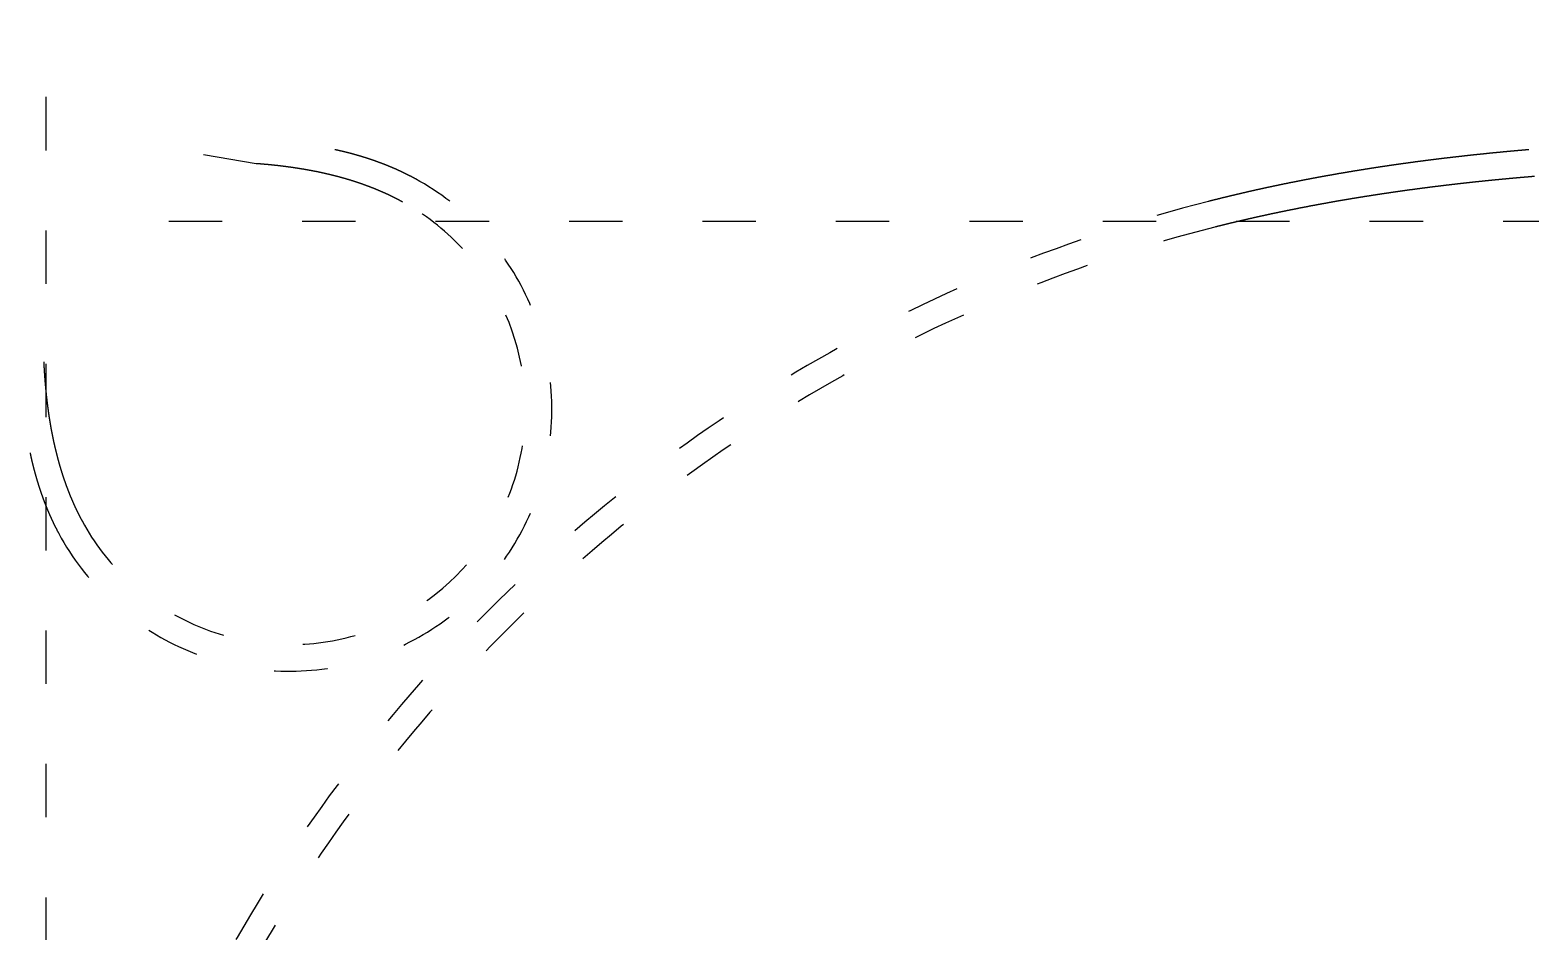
# Model space of a CAD drawing. Header units: millimetres. Extents: x 19715 to 35549, y 3563 to 14826.
# Drawn here: x 21246.3 to 21583.8, y 8257.4 to 8460.2 of the extents above; entities that cross this region are included whole.
import ezdxf

# ---------------------------------------------------------------- set-up
doc = ezdxf.new("R2010")
doc.units = ezdxf.units.MM
doc.linetypes.add('ACAD_ISO03W100', pattern=[30, 12, -18])
doc.layers.get('0').update_dxf_attribs({"color": 9, "linetype": 'ACAD_ISO03W100'})

msp = doc.modelspace()

# ---------------------------------------------------------------- linework, layer by layer
for points in [[(21249.94, 7833.18), (21249.94, 11293.27)], [(21249.94, 7833.18), (21249.94, 11293.27)], [(21249.94, 7833.18), (21249.94, 11293.27)], [(21709.5, 8417.16), (21272.44, 8417.16)], [(21709.5, 8417.16), (21272.44, 8417.16)], [(21709.5, 8417.16), (21272.44, 8417.16)]]:
    msp.add_lwpolyline(points)
for points in [[(21583.28, 8433.32, 0.000099), (21583.04, 8433.3, 0.000296), (21582.34, 8433.24, 0.000292), (21581.64, 8433.18, 0.0003), (21580.95, 8433.12, 0.000296), (21580.25, 8433.06, 0.000304), (21579.55, 8432.99, 0.0003), (21578.85, 8432.93, 0.000308), (21578.16, 8432.86, 0.000304), (21577.46, 8432.8, 0.000312), (21576.77, 8432.73, 0.000308), (21576.06, 8432.66, 0.000316), (21575.37, 8432.6, 0.000312), (21574.67, 8432.53, 0.00032), (21573.98, 8432.46, 0.000316), (21573.28, 8432.38, 0.000324), (21572.59, 8432.31, 0.00032), (21571.89, 8432.24, 0.000328), (21571.19, 8432.17, 0.000324), (21570.49, 8432.09, 0.000332), (21569.8, 8432.02, 0.000328), (21569.1, 8431.94, 0.000336), (21568.41, 8431.86, 0.000332), (21567.71, 8431.78, 0.00034), (21567.02, 8431.7, 0.000336), (21566.32, 8431.62, 0.000344), (21565.63, 8431.54, 0.00034), (21564.93, 8431.46, 0.000348), (21564.24, 8431.38, 0.000344), (21563.54, 8431.29, 0.000352), (21562.85, 8431.21, 0.000348), (21562.15, 8431.12, 0.000356), (21561.46, 8431.04, 0.000352), (21560.76, 8430.95, 0.00036), (21560.07, 8430.86, 0.000356), (21559.37, 8430.77, 0.000364), (21558.68, 8430.68, 0.00036), (21557.98, 8430.59, 0.000368), (21557.29, 8430.49, 0.000364), (21556.6, 8430.4, 0.000372), (21555.91, 8430.3, 0.000368), (21555.21, 8430.21, 0.000376), (21554.52, 8430.11, 0.000372), (21553.82, 8430.01, 0.00038), (21553.13, 8429.91, 0.000376), (21552.44, 8429.81, 0.000384), (21551.75, 8429.71, 0.00038), (21551.05, 8429.61, 0.000388), (21550.36, 8429.51, 0.000384), (21549.67, 8429.4, 0.000392), (21548.98, 8429.3, 0.000388), (21548.28, 8429.19, 0.000396), (21547.6, 8429.08, 0.000392), (21546.9, 8428.97, 0.0004), (21546.21, 8428.86, 0.000396), (21545.52, 8428.75, 0.000404), (21544.83, 8428.64, 0.0004), (21544.14, 8428.53, 0.000408), (21543.45, 8428.41, 0.000404), (21542.76, 8428.3, 0.000412), (21542.07, 8428.18, 0.000408), (21541.38, 8428.06, 0.000416), (21540.69, 8427.95, 0.000412), (21540, 8427.82, 0.00042), (21539.31, 8427.7, 0.000416), (21538.62, 8427.58, 0.000424), (21537.93, 8427.46, 0.00042), (21537.24, 8427.33, 0.000428), (21536.55, 8427.21, 0.000424), (21535.86, 8427.08, 0.000432), (21535.18, 8426.95, 0.000428), (21534.49, 8426.82, 0.000436), (21533.8, 8426.69, 0.000432), (21533.11, 8426.56, 0.00044), (21532.43, 8426.43, 0.000436), (21531.74, 8426.29, 0.000444), (21531.05, 8426.16, 0.00044), (21530.36, 8426.02, 0.000448), (21529.68, 8425.89, 0.000444), (21528.99, 8425.75, 0.000452), (21528.31, 8425.61, 0.000448), (21527.62, 8425.47, 0.000456), (21526.94, 8425.32, 0.000452), (21526.25, 8425.18, 0.00046), (21525.57, 8425.03, 0.000456), (21524.88, 8424.89, 0.000464), (21524.2, 8424.74, 0.00046), (21523.51, 8424.59, 0.000468), (21522.83, 8424.44, 0.000464), (21522.14, 8424.29, 0.000472), (21521.46, 8424.14, 0.000468), (21520.78, 8423.98, 0.000476), (21520.1, 8423.83, 0.000472), (21519.41, 8423.67, 0.00048), (21518.73, 8423.51, 0.000476), (21518.05, 8423.35, 0.000484), (21517.37, 8423.19, 0.00048), (21516.69, 8423.03, 0.000488), (21516.01, 8422.87, 0.000484), (21515.33, 8422.7, 0.000492), (21514.65, 8422.54, 0.000488), (21513.97, 8422.37, 0.000493), (21513.96, 8422.37, 0.000004), (21512.61, 8422.03, 0.000988), (21512.15, 8421.92, 0.000496), (21511.25, 8421.69, 0.272996), (21256.98, 8168.66, 0.000496)], [(21583.28, 8433.32, 0.000099), (21583.04, 8433.3, 0.000296), (21582.34, 8433.24, 0.000292), (21581.64, 8433.18, 0.0003), (21580.95, 8433.12, 0.000296), (21580.25, 8433.06, 0.000304), (21579.55, 8432.99, 0.0003), (21578.85, 8432.93, 0.000308), (21578.16, 8432.86, 0.000304), (21577.46, 8432.8, 0.000312), (21576.77, 8432.73, 0.000308), (21576.06, 8432.66, 0.000316), (21575.37, 8432.6, 0.000312), (21574.67, 8432.53, 0.00032), (21573.98, 8432.46, 0.000316), (21573.28, 8432.38, 0.000324), (21572.59, 8432.31, 0.00032), (21571.89, 8432.24, 0.000328), (21571.19, 8432.17, 0.000324), (21570.49, 8432.09, 0.000332), (21569.8, 8432.02, 0.000328), (21569.1, 8431.94, 0.000336), (21568.41, 8431.86, 0.000332), (21567.71, 8431.78, 0.00034), (21567.02, 8431.7, 0.000336), (21566.32, 8431.62, 0.000344), (21565.63, 8431.54, 0.00034), (21564.93, 8431.46, 0.000348), (21564.24, 8431.38, 0.000344), (21563.54, 8431.29, 0.000352), (21562.85, 8431.21, 0.000348), (21562.15, 8431.12, 0.000356), (21561.46, 8431.04, 0.000352), (21560.76, 8430.95, 0.00036), (21560.07, 8430.86, 0.000356), (21559.37, 8430.77, 0.000364), (21558.68, 8430.68, 0.00036), (21557.98, 8430.59, 0.000368), (21557.29, 8430.49, 0.000364), (21556.6, 8430.4, 0.000372), (21555.91, 8430.3, 0.000368), (21555.21, 8430.21, 0.000376), (21554.52, 8430.11, 0.000372), (21553.82, 8430.01, 0.00038), (21553.13, 8429.91, 0.000376), (21552.44, 8429.81, 0.000384), (21551.75, 8429.71, 0.00038), (21551.05, 8429.61, 0.000388), (21550.36, 8429.51, 0.000384), (21549.67, 8429.4, 0.000392), (21548.98, 8429.3, 0.000388), (21548.28, 8429.19, 0.000396), (21547.6, 8429.08, 0.000392), (21546.9, 8428.97, 0.0004), (21546.21, 8428.86, 0.000396), (21545.52, 8428.75, 0.000404), (21544.83, 8428.64, 0.0004), (21544.14, 8428.53, 0.000408), (21543.45, 8428.41, 0.000404), (21542.76, 8428.3, 0.000412), (21542.07, 8428.18, 0.000408), (21541.38, 8428.06, 0.000416), (21540.69, 8427.95, 0.000412), (21540, 8427.82, 0.00042), (21539.31, 8427.7, 0.000416), (21538.62, 8427.58, 0.000424), (21537.93, 8427.46, 0.00042), (21537.24, 8427.33, 0.000428), (21536.55, 8427.21, 0.000424), (21535.86, 8427.08, 0.000432), (21535.18, 8426.95, 0.000428), (21534.49, 8426.82, 0.000436), (21533.8, 8426.69, 0.000432), (21533.11, 8426.56, 0.00044), (21532.43, 8426.43, 0.000436), (21531.74, 8426.29, 0.000444), (21531.05, 8426.16, 0.00044), (21530.36, 8426.02, 0.000448), (21529.68, 8425.89, 0.000444), (21528.99, 8425.75, 0.000452), (21528.31, 8425.61, 0.000448), (21527.62, 8425.47, 0.000456), (21526.94, 8425.32, 0.000452), (21526.25, 8425.18, 0.00046), (21525.57, 8425.03, 0.000456), (21524.88, 8424.89, 0.000464), (21524.2, 8424.74, 0.00046), (21523.51, 8424.59, 0.000468), (21522.83, 8424.44, 0.000464), (21522.14, 8424.29, 0.000472), (21521.46, 8424.14, 0.000468), (21520.78, 8423.98, 0.000476), (21520.1, 8423.83, 0.000472), (21519.41, 8423.67, 0.00048), (21518.73, 8423.51, 0.000476), (21518.05, 8423.35, 0.000484), (21517.37, 8423.19, 0.00048), (21516.69, 8423.03, 0.000488), (21516.01, 8422.87, 0.000484), (21515.33, 8422.7, 0.000492), (21514.65, 8422.54, 0.000488), (21513.97, 8422.37, 0.000493), (21513.96, 8422.37, 0.000004), (21512.61, 8422.03, 0.000988), (21512.15, 8421.92, 0.000496), (21511.25, 8421.69, 0.272996), (21256.98, 8168.66, 0.000496)], [(21583.28, 8433.32, 0.000099), (21583.04, 8433.3, 0.000296), (21582.34, 8433.24, 0.000292), (21581.64, 8433.18, 0.0003), (21580.95, 8433.12, 0.000296), (21580.25, 8433.06, 0.000304), (21579.55, 8432.99, 0.0003), (21578.85, 8432.93, 0.000308), (21578.16, 8432.86, 0.000304), (21577.46, 8432.8, 0.000312), (21576.77, 8432.73, 0.000308), (21576.06, 8432.66, 0.000316), (21575.37, 8432.6, 0.000312), (21574.67, 8432.53, 0.00032), (21573.98, 8432.46, 0.000316), (21573.28, 8432.38, 0.000324), (21572.59, 8432.31, 0.00032), (21571.89, 8432.24, 0.000328), (21571.19, 8432.17, 0.000324), (21570.49, 8432.09, 0.000332), (21569.8, 8432.02, 0.000328), (21569.1, 8431.94, 0.000336), (21568.41, 8431.86, 0.000332), (21567.71, 8431.78, 0.00034), (21567.02, 8431.7, 0.000336), (21566.32, 8431.62, 0.000344), (21565.63, 8431.54, 0.00034), (21564.93, 8431.46, 0.000348), (21564.24, 8431.38, 0.000344), (21563.54, 8431.29, 0.000352), (21562.85, 8431.21, 0.000348), (21562.15, 8431.12, 0.000356), (21561.46, 8431.04, 0.000352), (21560.76, 8430.95, 0.00036), (21560.07, 8430.86, 0.000356), (21559.37, 8430.77, 0.000364), (21558.68, 8430.68, 0.00036), (21557.98, 8430.59, 0.000368), (21557.29, 8430.49, 0.000364), (21556.6, 8430.4, 0.000372), (21555.91, 8430.3, 0.000368), (21555.21, 8430.21, 0.000376), (21554.52, 8430.11, 0.000372), (21553.82, 8430.01, 0.00038), (21553.13, 8429.91, 0.000376), (21552.44, 8429.81, 0.000384), (21551.75, 8429.71, 0.00038), (21551.05, 8429.61, 0.000388), (21550.36, 8429.51, 0.000384), (21549.67, 8429.4, 0.000392), (21548.98, 8429.3, 0.000388), (21548.28, 8429.19, 0.000396), (21547.6, 8429.08, 0.000392), (21546.9, 8428.97, 0.0004), (21546.21, 8428.86, 0.000396), (21545.52, 8428.75, 0.000404), (21544.83, 8428.64, 0.0004), (21544.14, 8428.53, 0.000408), (21543.45, 8428.41, 0.000404), (21542.76, 8428.3, 0.000412), (21542.07, 8428.18, 0.000408), (21541.38, 8428.06, 0.000416), (21540.69, 8427.95, 0.000412), (21540, 8427.82, 0.00042), (21539.31, 8427.7, 0.000416), (21538.62, 8427.58, 0.000424), (21537.93, 8427.46, 0.00042), (21537.24, 8427.33, 0.000428), (21536.55, 8427.21, 0.000424), (21535.86, 8427.08, 0.000432), (21535.18, 8426.95, 0.000428), (21534.49, 8426.82, 0.000436), (21533.8, 8426.69, 0.000432), (21533.11, 8426.56, 0.00044), (21532.43, 8426.43, 0.000436), (21531.74, 8426.29, 0.000444), (21531.05, 8426.16, 0.00044), (21530.36, 8426.02, 0.000448), (21529.68, 8425.89, 0.000444), (21528.99, 8425.75, 0.000452), (21528.31, 8425.61, 0.000448), (21527.62, 8425.47, 0.000456), (21526.94, 8425.32, 0.000452), (21526.25, 8425.18, 0.00046), (21525.57, 8425.03, 0.000456), (21524.88, 8424.89, 0.000464), (21524.2, 8424.74, 0.00046), (21523.51, 8424.59, 0.000468), (21522.83, 8424.44, 0.000464), (21522.14, 8424.29, 0.000472), (21521.46, 8424.14, 0.000468), (21520.78, 8423.98, 0.000476), (21520.1, 8423.83, 0.000472), (21519.41, 8423.67, 0.00048), (21518.73, 8423.51, 0.000476), (21518.05, 8423.35, 0.000484), (21517.37, 8423.19, 0.00048), (21516.69, 8423.03, 0.000488), (21516.01, 8422.87, 0.000484), (21515.33, 8422.7, 0.000492), (21514.65, 8422.54, 0.000488), (21513.97, 8422.37, 0.000493), (21513.96, 8422.37, 0.000004), (21512.61, 8422.03, 0.000988), (21512.15, 8421.92, 0.000496), (21511.25, 8421.69, 0.272996), (21256.98, 8168.66, 0.000496)], [(21584.54, 8427.31, 0.000292), (21583.85, 8427.25, 0.000288), (21583.15, 8427.19, 0.000296), (21582.46, 8427.13, 0.000292), (21581.75, 8427.07, 0.0003), (21581.06, 8427.01, 0.000296), (21580.36, 8426.95, 0.000304), (21579.67, 8426.88, 0.0003), (21578.97, 8426.82, 0.000308), (21578.27, 8426.75, 0.000304), (21577.57, 8426.69, 0.000312), (21576.88, 8426.62, 0.000308), (21576.18, 8426.55, 0.000316), (21575.49, 8426.49, 0.000312), (21574.79, 8426.42, 0.00032), (21574.09, 8426.35, 0.000316), (21573.39, 8426.28, 0.000324), (21572.7, 8426.2, 0.00032), (21572, 8426.13, 0.000328), (21571.31, 8426.06, 0.000324), (21570.61, 8425.98, 0.000332), (21569.92, 8425.91, 0.000328), (21569.22, 8425.83, 0.000336), (21568.52, 8425.75, 0.000332), (21567.83, 8425.67, 0.00034), (21567.13, 8425.6, 0.000336), (21566.43, 8425.51, 0.000344), (21565.74, 8425.43, 0.00034), (21565.04, 8425.35, 0.000348), (21564.35, 8425.27, 0.000344), (21563.65, 8425.18, 0.000352), (21562.96, 8425.1, 0.000348), (21562.26, 8425.01, 0.000356), (21561.57, 8424.93, 0.000352), (21560.88, 8424.84, 0.00036), (21560.18, 8424.75, 0.000356), (21559.49, 8424.66, 0.000364), (21558.8, 8424.57, 0.00036), (21558.1, 8424.48, 0.000368), (21557.41, 8424.38, 0.000364), (21556.71, 8424.29, 0.000372), (21556.02, 8424.2, 0.000368), (21555.32, 8424.1, 0.000376), (21554.63, 8424, 0.000372), (21553.94, 8423.9, 0.00038), (21553.25, 8423.81, 0.000376), (21552.55, 8423.7, 0.000384), (21551.86, 8423.6, 0.00038), (21551.17, 8423.5, 0.000388), (21550.48, 8423.4, 0.000384), (21549.78, 8423.29, 0.000392), (21549.09, 8423.19, 0.000388), (21548.4, 8423.08, 0.000396), (21547.71, 8422.97, 0.000392), (21547.02, 8422.86, 0.0004), (21546.33, 8422.76, 0.000396), (21545.63, 8422.64, 0.000404), (21544.95, 8422.53, 0.0004), (21544.25, 8422.42, 0.000408), (21543.56, 8422.31, 0.000404), (21542.87, 8422.19, 0.000412), (21542.18, 8422.07, 0.000408), (21541.49, 8421.95, 0.000416), (21540.8, 8421.84, 0.000412), (21540.11, 8421.72, 0.00042), (21539.42, 8421.6, 0.000416), (21538.73, 8421.47, 0.000424), (21538.05, 8421.35, 0.00042), (21537.35, 8421.22, 0.000428), (21536.67, 8421.1, 0.000424), (21535.98, 8420.97, 0.000432), (21535.29, 8420.84, 0.000428), (21534.6, 8420.72, 0.000436), (21533.92, 8420.59, 0.000432), (21533.23, 8420.45, 0.00044), (21532.54, 8420.32, 0.000436), (21531.85, 8420.19, 0.000444), (21531.17, 8420.05, 0.00044), (21530.48, 8419.91, 0.000448), (21529.79, 8419.78, 0.000444), (21529.11, 8419.64, 0.000452), (21528.42, 8419.5, 0.000448), (21527.73, 8419.36, 0.000456), (21527.05, 8419.21, 0.000452), (21526.36, 8419.07, 0.00046), (21525.68, 8418.93, 0.000456), (21524.99, 8418.78, 0.000464), (21524.31, 8418.63, 0.00046), (21523.63, 8418.48, 0.000468), (21522.95, 8418.33, 0.000464), (21522.26, 8418.18, 0.000472), (21521.58, 8418.03, 0.000468), (21520.89, 8417.87, 0.000476), (21520.21, 8417.72, 0.000472), (21519.53, 8417.56, 0.00048), (21518.85, 8417.4, 0.000476), (21518.16, 8417.24, 0.000484), (21517.49, 8417.09, 0.00048), (21516.8, 8416.92, 0.000488), (21516.12, 8416.76, 0.000484), (21515.44, 8416.6, 0.000492), (21514.76, 8416.43, 0.000488), (21514.08, 8416.26, 0.000493), (21514.07, 8416.26, 0.000004), (21512.72, 8415.92, 0.272996), (21262.74, 8167.16, 0.000496)], [(21584.54, 8427.31, 0.000292), (21583.85, 8427.25, 0.000288), (21583.15, 8427.19, 0.000296), (21582.46, 8427.13, 0.000292), (21581.75, 8427.07, 0.0003), (21581.06, 8427.01, 0.000296), (21580.36, 8426.95, 0.000304), (21579.67, 8426.88, 0.0003), (21578.97, 8426.82, 0.000308), (21578.27, 8426.75, 0.000304), (21577.57, 8426.69, 0.000312), (21576.88, 8426.62, 0.000308), (21576.18, 8426.55, 0.000316), (21575.49, 8426.49, 0.000312), (21574.79, 8426.42, 0.00032), (21574.09, 8426.35, 0.000316), (21573.39, 8426.28, 0.000324), (21572.7, 8426.2, 0.00032), (21572, 8426.13, 0.000328), (21571.31, 8426.06, 0.000324), (21570.61, 8425.98, 0.000332), (21569.92, 8425.91, 0.000328), (21569.22, 8425.83, 0.000336), (21568.52, 8425.75, 0.000332), (21567.83, 8425.67, 0.00034), (21567.13, 8425.6, 0.000336), (21566.43, 8425.51, 0.000344), (21565.74, 8425.43, 0.00034), (21565.04, 8425.35, 0.000348), (21564.35, 8425.27, 0.000344), (21563.65, 8425.18, 0.000352), (21562.96, 8425.1, 0.000348), (21562.26, 8425.01, 0.000356), (21561.57, 8424.93, 0.000352), (21560.88, 8424.84, 0.00036), (21560.18, 8424.75, 0.000356), (21559.49, 8424.66, 0.000364), (21558.8, 8424.57, 0.00036), (21558.1, 8424.48, 0.000368), (21557.41, 8424.38, 0.000364), (21556.71, 8424.29, 0.000372), (21556.02, 8424.2, 0.000368), (21555.32, 8424.1, 0.000376), (21554.63, 8424, 0.000372), (21553.94, 8423.9, 0.00038), (21553.25, 8423.81, 0.000376), (21552.55, 8423.7, 0.000384), (21551.86, 8423.6, 0.00038), (21551.17, 8423.5, 0.000388), (21550.48, 8423.4, 0.000384), (21549.78, 8423.29, 0.000392), (21549.09, 8423.19, 0.000388), (21548.4, 8423.08, 0.000396), (21547.71, 8422.97, 0.000392), (21547.02, 8422.86, 0.0004), (21546.33, 8422.76, 0.000396), (21545.63, 8422.64, 0.000404), (21544.95, 8422.53, 0.0004), (21544.25, 8422.42, 0.000408), (21543.56, 8422.31, 0.000404), (21542.87, 8422.19, 0.000412), (21542.18, 8422.07, 0.000408), (21541.49, 8421.95, 0.000416), (21540.8, 8421.84, 0.000412), (21540.11, 8421.72, 0.00042), (21539.42, 8421.6, 0.000416), (21538.73, 8421.47, 0.000424), (21538.05, 8421.35, 0.00042), (21537.35, 8421.22, 0.000428), (21536.67, 8421.1, 0.000424), (21535.98, 8420.97, 0.000432), (21535.29, 8420.84, 0.000428), (21534.6, 8420.72, 0.000436), (21533.92, 8420.59, 0.000432), (21533.23, 8420.45, 0.00044), (21532.54, 8420.32, 0.000436), (21531.85, 8420.19, 0.000444), (21531.17, 8420.05, 0.00044), (21530.48, 8419.91, 0.000448), (21529.79, 8419.78, 0.000444), (21529.11, 8419.64, 0.000452), (21528.42, 8419.5, 0.000448), (21527.73, 8419.36, 0.000456), (21527.05, 8419.21, 0.000452), (21526.36, 8419.07, 0.00046), (21525.68, 8418.93, 0.000456), (21524.99, 8418.78, 0.000464), (21524.31, 8418.63, 0.00046), (21523.63, 8418.48, 0.000468), (21522.95, 8418.33, 0.000464), (21522.26, 8418.18, 0.000472), (21521.58, 8418.03, 0.000468), (21520.89, 8417.87, 0.000476), (21520.21, 8417.72, 0.000472), (21519.53, 8417.56, 0.00048), (21518.85, 8417.4, 0.000476), (21518.16, 8417.24, 0.000484), (21517.49, 8417.09, 0.00048), (21516.8, 8416.92, 0.000488), (21516.12, 8416.76, 0.000484), (21515.44, 8416.6, 0.000492), (21514.76, 8416.43, 0.000488), (21514.08, 8416.26, 0.000493), (21514.07, 8416.26, 0.000004), (21512.72, 8415.92, 0.272996), (21262.74, 8167.16, 0.000496)], [(21584.54, 8427.31, 0.000292), (21583.85, 8427.25, 0.000288), (21583.15, 8427.19, 0.000296), (21582.46, 8427.13, 0.000292), (21581.75, 8427.07, 0.0003), (21581.06, 8427.01, 0.000296), (21580.36, 8426.95, 0.000304), (21579.67, 8426.88, 0.0003), (21578.97, 8426.82, 0.000308), (21578.27, 8426.75, 0.000304), (21577.57, 8426.69, 0.000312), (21576.88, 8426.62, 0.000308), (21576.18, 8426.55, 0.000316), (21575.49, 8426.49, 0.000312), (21574.79, 8426.42, 0.00032), (21574.09, 8426.35, 0.000316), (21573.39, 8426.28, 0.000324), (21572.7, 8426.2, 0.00032), (21572, 8426.13, 0.000328), (21571.31, 8426.06, 0.000324), (21570.61, 8425.98, 0.000332), (21569.92, 8425.91, 0.000328), (21569.22, 8425.83, 0.000336), (21568.52, 8425.75, 0.000332), (21567.83, 8425.67, 0.00034), (21567.13, 8425.6, 0.000336), (21566.43, 8425.51, 0.000344), (21565.74, 8425.43, 0.00034), (21565.04, 8425.35, 0.000348), (21564.35, 8425.27, 0.000344), (21563.65, 8425.18, 0.000352), (21562.96, 8425.1, 0.000348), (21562.26, 8425.01, 0.000356), (21561.57, 8424.93, 0.000352), (21560.88, 8424.84, 0.00036), (21560.18, 8424.75, 0.000356), (21559.49, 8424.66, 0.000364), (21558.8, 8424.57, 0.00036), (21558.1, 8424.48, 0.000368), (21557.41, 8424.38, 0.000364), (21556.71, 8424.29, 0.000372), (21556.02, 8424.2, 0.000368), (21555.32, 8424.1, 0.000376), (21554.63, 8424, 0.000372), (21553.94, 8423.9, 0.00038), (21553.25, 8423.81, 0.000376), (21552.55, 8423.7, 0.000384), (21551.86, 8423.6, 0.00038), (21551.17, 8423.5, 0.000388), (21550.48, 8423.4, 0.000384), (21549.78, 8423.29, 0.000392), (21549.09, 8423.19, 0.000388), (21548.4, 8423.08, 0.000396), (21547.71, 8422.97, 0.000392), (21547.02, 8422.86, 0.0004), (21546.33, 8422.76, 0.000396), (21545.63, 8422.64, 0.000404), (21544.95, 8422.53, 0.0004), (21544.25, 8422.42, 0.000408), (21543.56, 8422.31, 0.000404), (21542.87, 8422.19, 0.000412), (21542.18, 8422.07, 0.000408), (21541.49, 8421.95, 0.000416), (21540.8, 8421.84, 0.000412), (21540.11, 8421.72, 0.00042), (21539.42, 8421.6, 0.000416), (21538.73, 8421.47, 0.000424), (21538.05, 8421.35, 0.00042), (21537.35, 8421.22, 0.000428), (21536.67, 8421.1, 0.000424), (21535.98, 8420.97, 0.000432), (21535.29, 8420.84, 0.000428), (21534.6, 8420.72, 0.000436), (21533.92, 8420.59, 0.000432), (21533.23, 8420.45, 0.00044), (21532.54, 8420.32, 0.000436), (21531.85, 8420.19, 0.000444), (21531.17, 8420.05, 0.00044), (21530.48, 8419.91, 0.000448), (21529.79, 8419.78, 0.000444), (21529.11, 8419.64, 0.000452), (21528.42, 8419.5, 0.000448), (21527.73, 8419.36, 0.000456), (21527.05, 8419.21, 0.000452), (21526.36, 8419.07, 0.00046), (21525.68, 8418.93, 0.000456), (21524.99, 8418.78, 0.000464), (21524.31, 8418.63, 0.00046), (21523.63, 8418.48, 0.000468), (21522.95, 8418.33, 0.000464), (21522.26, 8418.18, 0.000472), (21521.58, 8418.03, 0.000468), (21520.89, 8417.87, 0.000476), (21520.21, 8417.72, 0.000472), (21519.53, 8417.56, 0.00048), (21518.85, 8417.4, 0.000476), (21518.16, 8417.24, 0.000484), (21517.49, 8417.09, 0.00048), (21516.8, 8416.92, 0.000488), (21516.12, 8416.76, 0.000484), (21515.44, 8416.6, 0.000492), (21514.76, 8416.43, 0.000488), (21514.08, 8416.26, 0.000493), (21514.07, 8416.26, 0.000004), (21512.72, 8415.92, 0.272996), (21262.74, 8167.16, 0.000496)], [(21246.3, 8365.15, 0.001297), (21246.39, 8364.74, 0.002031), (21246.54, 8364.04, 0.002187), (21246.7, 8363.37, 0.002109), (21246.86, 8362.68, 0.002266), (21247.03, 8362.01, 0.002188), (21247.21, 8361.32, 0.002344), (21247.39, 8360.66, 0.002266), (21247.58, 8359.97, 0.002422), (21247.77, 8359.31, 0.002344), (21247.97, 8358.63, 0.0025), (21248.18, 8357.97, 0.002422), (21248.39, 8357.29, 0.002578), (21248.61, 8356.64, 0.0025), (21248.84, 8355.97, 0.002656), (21249.07, 8355.32, 0.002578), (21249.32, 8354.65, 0.002734), (21249.56, 8354.01, 0.002656), (21249.82, 8353.34, 0.002813), (21250.08, 8352.7, 0.002735), (21250.35, 8352.05, 0.002891), (21250.62, 8351.41, 0.002812), (21250.91, 8350.77, 0.002969), (21251.2, 8350.14, 0.002891), (21251.5, 8349.5, 0.003047), (21251.53, 8349.44, 0.000141), (21252.12, 8348.24, 0.005952), (21252.33, 8347.82, 0.003047), (21252.77, 8347, 1.3389), (21332.94, 8426.78, 0.003047), (21332.12, 8427.22, 0.005952), (21331.7, 8427.43, 0.000141), (21330.5, 8428.03, 0.003047), (21330.45, 8428.06, 0.002891), (21329.81, 8428.36, 0.002969), (21329.18, 8428.65, 0.002813), (21328.53, 8428.95, 0.002891), (21327.9, 8429.22, 0.002734), (21327.25, 8429.5, 0.002813), (21326.61, 8429.76, 0.002656), (21325.95, 8430.02, 0.002734), (21325.3, 8430.27, 0.002578), (21324.64, 8430.51, 0.002656), (21323.99, 8430.75, 0.0025), (21323.32, 8430.98, 0.002578), (21322.67, 8431.2, 0.002422), (21321.99, 8431.42, 0.0025), (21321.33, 8431.63, 0.002344), (21320.65, 8431.84, 0.002422), (21319.99, 8432.03, 0.002266), (21319.31, 8432.23, 0.002344), (21318.64, 8432.41, 0.002187), (21317.95, 8432.59, 0.002266), (21317.29, 8432.76, 0.00211), (21316.6, 8432.93, 0.002188), (21315.93, 8433.09, 0.002031), (21315.23, 8433.24, 0.001297), (21314.82, 8433.34)], [(21246.3, 8365.15, 0.001297), (21246.39, 8364.74, 0.002031), (21246.54, 8364.04, 0.002187), (21246.7, 8363.37, 0.002109), (21246.86, 8362.68, 0.002266), (21247.03, 8362.01, 0.002188), (21247.21, 8361.32, 0.002344), (21247.39, 8360.66, 0.002266), (21247.58, 8359.97, 0.002422), (21247.77, 8359.31, 0.002344), (21247.97, 8358.63, 0.0025), (21248.18, 8357.97, 0.002422), (21248.39, 8357.29, 0.002578), (21248.61, 8356.64, 0.0025), (21248.84, 8355.97, 0.002656), (21249.07, 8355.32, 0.002578), (21249.32, 8354.65, 0.002734), (21249.56, 8354.01, 0.002656), (21249.82, 8353.34, 0.002813), (21250.08, 8352.7, 0.002735), (21250.35, 8352.05, 0.002891), (21250.62, 8351.41, 0.002812), (21250.91, 8350.77, 0.002969), (21251.2, 8350.14, 0.002891), (21251.5, 8349.5, 0.003047), (21251.53, 8349.44, 0.000141), (21252.12, 8348.24, 0.005952), (21252.33, 8347.82, 0.003047), (21252.77, 8347, 1.3389), (21332.94, 8426.78, 0.003047), (21332.12, 8427.22, 0.005952), (21331.7, 8427.43, 0.000141), (21330.5, 8428.03, 0.003047), (21330.45, 8428.06, 0.002891), (21329.81, 8428.36, 0.002969), (21329.18, 8428.65, 0.002813), (21328.53, 8428.95, 0.002891), (21327.9, 8429.22, 0.002734), (21327.25, 8429.5, 0.002813), (21326.61, 8429.76, 0.002656), (21325.95, 8430.02, 0.002734), (21325.3, 8430.27, 0.002578), (21324.64, 8430.51, 0.002656), (21323.99, 8430.75, 0.0025), (21323.32, 8430.98, 0.002578), (21322.67, 8431.2, 0.002422), (21321.99, 8431.42, 0.0025), (21321.33, 8431.63, 0.002344), (21320.65, 8431.84, 0.002422), (21319.99, 8432.03, 0.002266), (21319.31, 8432.23, 0.002344), (21318.64, 8432.41, 0.002187), (21317.95, 8432.59, 0.002266), (21317.29, 8432.76, 0.00211), (21316.6, 8432.93, 0.002188), (21315.93, 8433.09, 0.002031), (21315.23, 8433.24, 0.001297), (21314.82, 8433.34)], [(21246.3, 8365.15, 0.001297), (21246.39, 8364.74, 0.002031), (21246.54, 8364.04, 0.002187), (21246.7, 8363.37, 0.002109), (21246.86, 8362.68, 0.002266), (21247.03, 8362.01, 0.002188), (21247.21, 8361.32, 0.002344), (21247.39, 8360.66, 0.002266), (21247.58, 8359.97, 0.002422), (21247.77, 8359.31, 0.002344), (21247.97, 8358.63, 0.0025), (21248.18, 8357.97, 0.002422), (21248.39, 8357.29, 0.002578), (21248.61, 8356.64, 0.0025), (21248.84, 8355.97, 0.002656), (21249.07, 8355.32, 0.002578), (21249.32, 8354.65, 0.002734), (21249.56, 8354.01, 0.002656), (21249.82, 8353.34, 0.002813), (21250.08, 8352.7, 0.002735), (21250.35, 8352.05, 0.002891), (21250.62, 8351.41, 0.002812), (21250.91, 8350.77, 0.002969), (21251.2, 8350.14, 0.002891), (21251.5, 8349.5, 0.003047), (21251.53, 8349.44, 0.000141), (21252.12, 8348.24, 0.005952), (21252.33, 8347.82, 0.003047), (21252.77, 8347, 1.3389), (21332.94, 8426.78, 0.003047), (21332.12, 8427.22, 0.005952), (21331.7, 8427.43, 0.000141), (21330.5, 8428.03, 0.003047), (21330.45, 8428.06, 0.002891), (21329.81, 8428.36, 0.002969), (21329.18, 8428.65, 0.002813), (21328.53, 8428.95, 0.002891), (21327.9, 8429.22, 0.002734), (21327.25, 8429.5, 0.002813), (21326.61, 8429.76, 0.002656), (21325.95, 8430.02, 0.002734), (21325.3, 8430.27, 0.002578), (21324.64, 8430.51, 0.002656), (21323.99, 8430.75, 0.0025), (21323.32, 8430.98, 0.002578), (21322.67, 8431.2, 0.002422), (21321.99, 8431.42, 0.0025), (21321.33, 8431.63, 0.002344), (21320.65, 8431.84, 0.002422), (21319.99, 8432.03, 0.002266), (21319.31, 8432.23, 0.002344), (21318.64, 8432.41, 0.002187), (21317.95, 8432.59, 0.002266), (21317.29, 8432.76, 0.00211), (21316.6, 8432.93, 0.002188), (21315.93, 8433.09, 0.002031), (21315.23, 8433.24, 0.001297), (21314.82, 8433.34)], [(21249.37, 8385.62, 0.001016), (21249.41, 8384.89, 0.001172), (21249.45, 8384.22, 0.001094), (21249.49, 8383.5, 0.00125), (21249.54, 8382.82, 0.001172), (21249.59, 8382.1, 0.001328), (21249.64, 8381.42, 0.00125), (21249.7, 8380.7, 0.001406), (21249.76, 8380.03, 0.001328), (21249.83, 8379.31, 0.001484), (21249.9, 8378.63, 0.001406), (21249.97, 8377.92, 0.001562), (21250.05, 8377.24, 0.001484), (21250.13, 8376.53, 0.001641), (21250.22, 8375.85, 0.001563), (21250.31, 8375.14, 0.001719), (21250.4, 8374.46, 0.001641), (21250.5, 8373.75, 0.001797), (21250.6, 8373.07, 0.001719), (21250.72, 8372.37, 0.001875), (21250.83, 8371.69, 0.001797), (21250.95, 8370.99, 0.001953), (21251.07, 8370.31, 0.001875), (21251.2, 8369.61, 0.002031), (21251.34, 8368.94, 0.001953), (21251.48, 8368.24, 0.002109), (21251.62, 8367.57, 0.002031), (21251.78, 8366.87, 0.002187), (21251.93, 8366.2, 0.002109), (21252.1, 8365.51, 0.002266), (21252.27, 8364.84, 0.002188), (21252.45, 8364.15, 0.002344), (21252.62, 8363.49, 0.002266), (21252.81, 8362.8, 0.002422), (21253.01, 8362.14, 0.002344), (21253.21, 8361.46, 0.0025), (21253.41, 8360.8, 0.002422), (21253.63, 8360.12, 0.002578), (21253.85, 8359.47, 0.0025), (21254.08, 8358.79, 0.002656), (21254.31, 8358.14, 0.002578), (21254.55, 8357.48, 0.002734), (21254.8, 8356.83, 0.002656), (21255.05, 8356.17, 0.002813), (21255.31, 8355.53, 0.002735), (21255.59, 8354.88, 0.002891), (21255.86, 8354.24, 0.002812), (21256.15, 8353.59, 0.002969), (21256.43, 8352.96, 0.002891), (21256.74, 8352.32, 0.003047), (21256.76, 8352.27, 0.000141), (21257.35, 8351.07, 0.005952), (21257.57, 8350.64, 0.003047), (21258, 8349.83, 1.3389), (21330.08, 8421.56, 0.003047), (21329.27, 8421.99, 0.005952), (21328.85, 8422.21, 0.000141), (21327.65, 8422.81, 0.003047), (21327.6, 8422.84, 0.002891), (21326.96, 8423.14, 0.002969), (21326.33, 8423.43, 0.002813), (21325.68, 8423.72, 0.002891), (21325.05, 8424, 0.002734), (21324.39, 8424.28, 0.002813), (21323.76, 8424.54, 0.002656), (21323.1, 8424.8, 0.002734), (21322.45, 8425.05, 0.002578), (21321.79, 8425.29, 0.002656), (21321.14, 8425.53, 0.0025), (21320.47, 8425.76, 0.002578), (21319.81, 8425.98, 0.002422), (21319.14, 8426.2, 0.0025), (21318.48, 8426.41, 0.002344), (21317.8, 8426.62, 0.002422), (21317.14, 8426.81, 0.002266), (21316.45, 8427, 0.002344), (21315.79, 8427.19, 0.002187), (21315.1, 8427.37, 0.002266), (21314.43, 8427.54, 0.00211), (21313.74, 8427.71, 0.002188), (21313.07, 8427.86, 0.002031), (21312.38, 8428.02, 0.002109), (21311.71, 8428.17, 0.001953), (21311.01, 8428.32, 0.002031), (21310.34, 8428.45, 0.001875), (21309.63, 8428.59, 0.001953), (21308.96, 8428.71, 0.001797), (21308.26, 8428.84, 0.001875), (21307.58, 8428.95, 0.001719), (21306.88, 8429.07, 0.001797), (21306.2, 8429.17, 0.001641), (21305.49, 8429.28, 0.001719), (21304.81, 8429.38, 0.001562), (21304.1, 8429.47, 0.00164), (21303.43, 8429.56, 0.001484), (21302.71, 8429.65, 0.001563), (21302.04, 8429.73, 0.001407), (21301.32, 8429.8, 0.001484), (21300.64, 8429.88, 0.001328), (21299.93, 8429.95, 0.001406), (21299.25, 8430.01, 0.00125), (21298.53, 8430.07, 0.001328), (21297.85, 8430.13, 0.001172), (21297.13, 8430.18), (21278.3, 8433.34)], [(21249.37, 8385.62, 0.001016), (21249.41, 8384.89, 0.001172), (21249.45, 8384.22, 0.001094), (21249.49, 8383.5, 0.00125), (21249.54, 8382.82, 0.001172), (21249.59, 8382.1, 0.001328), (21249.64, 8381.42, 0.00125), (21249.7, 8380.7, 0.001406), (21249.76, 8380.03, 0.001328), (21249.83, 8379.31, 0.001484), (21249.9, 8378.63, 0.001406), (21249.97, 8377.92, 0.001562), (21250.05, 8377.24, 0.001484), (21250.13, 8376.53, 0.001641), (21250.22, 8375.85, 0.001563), (21250.31, 8375.14, 0.001719), (21250.4, 8374.46, 0.001641), (21250.5, 8373.75, 0.001797), (21250.6, 8373.07, 0.001719), (21250.72, 8372.37, 0.001875), (21250.83, 8371.69, 0.001797), (21250.95, 8370.99, 0.001953), (21251.07, 8370.31, 0.001875), (21251.2, 8369.61, 0.002031), (21251.34, 8368.94, 0.001953), (21251.48, 8368.24, 0.002109), (21251.62, 8367.57, 0.002031), (21251.78, 8366.87, 0.002187), (21251.93, 8366.2, 0.002109), (21252.1, 8365.51, 0.002266), (21252.27, 8364.84, 0.002188), (21252.45, 8364.15, 0.002344), (21252.62, 8363.49, 0.002266), (21252.81, 8362.8, 0.002422), (21253.01, 8362.14, 0.002344), (21253.21, 8361.46, 0.0025), (21253.41, 8360.8, 0.002422), (21253.63, 8360.12, 0.002578), (21253.85, 8359.47, 0.0025), (21254.08, 8358.79, 0.002656), (21254.31, 8358.14, 0.002578), (21254.55, 8357.48, 0.002734), (21254.8, 8356.83, 0.002656), (21255.05, 8356.17, 0.002813), (21255.31, 8355.53, 0.002735), (21255.59, 8354.88, 0.002891), (21255.86, 8354.24, 0.002812), (21256.15, 8353.59, 0.002969), (21256.43, 8352.96, 0.002891), (21256.74, 8352.32, 0.003047), (21256.76, 8352.27, 0.000141), (21257.35, 8351.07, 0.005952), (21257.57, 8350.64, 0.003047), (21258, 8349.83, 1.3389), (21330.08, 8421.56, 0.003047), (21329.27, 8421.99, 0.005952), (21328.85, 8422.21, 0.000141), (21327.65, 8422.81, 0.003047), (21327.6, 8422.84, 0.002891), (21326.96, 8423.14, 0.002969), (21326.33, 8423.43, 0.002813), (21325.68, 8423.72, 0.002891), (21325.05, 8424, 0.002734), (21324.39, 8424.28, 0.002813), (21323.76, 8424.54, 0.002656), (21323.1, 8424.8, 0.002734), (21322.45, 8425.05, 0.002578), (21321.79, 8425.29, 0.002656), (21321.14, 8425.53, 0.0025), (21320.47, 8425.76, 0.002578), (21319.81, 8425.98, 0.002422), (21319.14, 8426.2, 0.0025), (21318.48, 8426.41, 0.002344), (21317.8, 8426.62, 0.002422), (21317.14, 8426.81, 0.002266), (21316.45, 8427, 0.002344), (21315.79, 8427.19, 0.002187), (21315.1, 8427.37, 0.002266), (21314.43, 8427.54, 0.00211), (21313.74, 8427.71, 0.002188), (21313.07, 8427.86, 0.002031), (21312.38, 8428.02, 0.002109), (21311.71, 8428.17, 0.001953), (21311.01, 8428.32, 0.002031), (21310.34, 8428.45, 0.001875), (21309.63, 8428.59, 0.001953), (21308.96, 8428.71, 0.001797), (21308.26, 8428.84, 0.001875), (21307.58, 8428.95, 0.001719), (21306.88, 8429.07, 0.001797), (21306.2, 8429.17, 0.001641), (21305.49, 8429.28, 0.001719), (21304.81, 8429.38, 0.001562), (21304.1, 8429.47, 0.00164), (21303.43, 8429.56, 0.001484), (21302.71, 8429.65, 0.001563), (21302.04, 8429.73, 0.001407), (21301.32, 8429.8, 0.001484), (21300.64, 8429.88, 0.001328), (21299.93, 8429.95, 0.001406), (21299.25, 8430.01, 0.00125), (21298.53, 8430.07, 0.001328), (21297.85, 8430.13, 0.001172), (21297.13, 8430.18), (21278.3, 8433.34)], [(21249.37, 8385.62, 0.001016), (21249.41, 8384.89, 0.001172), (21249.45, 8384.22, 0.001094), (21249.49, 8383.5, 0.00125), (21249.54, 8382.82, 0.001172), (21249.59, 8382.1, 0.001328), (21249.64, 8381.42, 0.00125), (21249.7, 8380.7, 0.001406), (21249.76, 8380.03, 0.001328), (21249.83, 8379.31, 0.001484), (21249.9, 8378.63, 0.001406), (21249.97, 8377.92, 0.001562), (21250.05, 8377.24, 0.001484), (21250.13, 8376.53, 0.001641), (21250.22, 8375.85, 0.001563), (21250.31, 8375.14, 0.001719), (21250.4, 8374.46, 0.001641), (21250.5, 8373.75, 0.001797), (21250.6, 8373.07, 0.001719), (21250.72, 8372.37, 0.001875), (21250.83, 8371.69, 0.001797), (21250.95, 8370.99, 0.001953), (21251.07, 8370.31, 0.001875), (21251.2, 8369.61, 0.002031), (21251.34, 8368.94, 0.001953), (21251.48, 8368.24, 0.002109), (21251.62, 8367.57, 0.002031), (21251.78, 8366.87, 0.002187), (21251.93, 8366.2, 0.002109), (21252.1, 8365.51, 0.002266), (21252.27, 8364.84, 0.002188), (21252.45, 8364.15, 0.002344), (21252.62, 8363.49, 0.002266), (21252.81, 8362.8, 0.002422), (21253.01, 8362.14, 0.002344), (21253.21, 8361.46, 0.0025), (21253.41, 8360.8, 0.002422), (21253.63, 8360.12, 0.002578), (21253.85, 8359.47, 0.0025), (21254.08, 8358.79, 0.002656), (21254.31, 8358.14, 0.002578), (21254.55, 8357.48, 0.002734), (21254.8, 8356.83, 0.002656), (21255.05, 8356.17, 0.002813), (21255.31, 8355.53, 0.002735), (21255.59, 8354.88, 0.002891), (21255.86, 8354.24, 0.002812), (21256.15, 8353.59, 0.002969), (21256.43, 8352.96, 0.002891), (21256.74, 8352.32, 0.003047), (21256.76, 8352.27, 0.000141), (21257.35, 8351.07, 0.005952), (21257.57, 8350.64, 0.003047), (21258, 8349.83, 1.3389), (21330.08, 8421.56, 0.003047), (21329.27, 8421.99, 0.005952), (21328.85, 8422.21, 0.000141), (21327.65, 8422.81, 0.003047), (21327.6, 8422.84, 0.002891), (21326.96, 8423.14, 0.002969), (21326.33, 8423.43, 0.002813), (21325.68, 8423.72, 0.002891), (21325.05, 8424, 0.002734), (21324.39, 8424.28, 0.002813), (21323.76, 8424.54, 0.002656), (21323.1, 8424.8, 0.002734), (21322.45, 8425.05, 0.002578), (21321.79, 8425.29, 0.002656), (21321.14, 8425.53, 0.0025), (21320.47, 8425.76, 0.002578), (21319.81, 8425.98, 0.002422), (21319.14, 8426.2, 0.0025), (21318.48, 8426.41, 0.002344), (21317.8, 8426.62, 0.002422), (21317.14, 8426.81, 0.002266), (21316.45, 8427, 0.002344), (21315.79, 8427.19, 0.002187), (21315.1, 8427.37, 0.002266), (21314.43, 8427.54, 0.00211), (21313.74, 8427.71, 0.002188), (21313.07, 8427.86, 0.002031), (21312.38, 8428.02, 0.002109), (21311.71, 8428.17, 0.001953), (21311.01, 8428.32, 0.002031), (21310.34, 8428.45, 0.001875), (21309.63, 8428.59, 0.001953), (21308.96, 8428.71, 0.001797), (21308.26, 8428.84, 0.001875), (21307.58, 8428.95, 0.001719), (21306.88, 8429.07, 0.001797), (21306.2, 8429.17, 0.001641), (21305.49, 8429.28, 0.001719), (21304.81, 8429.38, 0.001562), (21304.1, 8429.47, 0.00164), (21303.43, 8429.56, 0.001484), (21302.71, 8429.65, 0.001563), (21302.04, 8429.73, 0.001407), (21301.32, 8429.8, 0.001484), (21300.64, 8429.88, 0.001328), (21299.93, 8429.95, 0.001406), (21299.25, 8430.01, 0.00125), (21298.53, 8430.07, 0.001328), (21297.85, 8430.13, 0.001172), (21297.13, 8430.18), (21278.3, 8433.34)]]:
    msp.add_lwpolyline(points, format="xyb")

doc.saveas('drawing.dxf')
